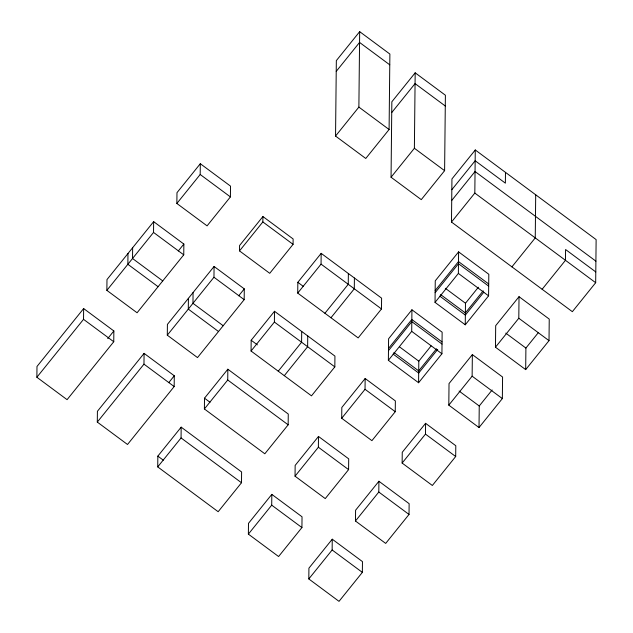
<?xml version="1.0" encoding="UTF-8"?>
<svg xmlns="http://www.w3.org/2000/svg" width="633" height="633" viewBox="0 0 633 633"><rect width="100%" height="100%" fill="white"/><g stroke="black" fill="none" stroke-linecap="round" stroke-linejoin="round"><path stroke-width="0.95" d="M36.872 377.26L36.983 366.483L83.643 308.556L113.861 330.964L113.75 341.741L67.082 399.668L36.872 377.26L83.532 319.333L83.643 308.556M97.3 422.084L97.411 411.3L144.079 353.372L174.289 375.78L174.178 386.557L127.518 444.493L97.3 422.084L143.968 364.149L144.079 353.372M106.866 290.365L106.977 279.588L153.645 221.653L183.863 244.061L183.744 254.838L137.084 312.773L106.866 290.365L153.534 232.43L153.645 221.653M127.977 253.516L127.866 264.293L158.084 286.702M132.645 247.725L132.534 258.501L162.744 280.91M157.728 466.901L157.846 456.124L181.173 427.156L241.608 471.973L241.489 482.75L218.163 511.717L157.728 466.901L181.062 437.933L181.173 427.156M167.294 335.181L167.413 324.405L214.073 266.469L244.291 288.877L244.18 299.654L197.512 357.59L167.294 335.181L213.962 277.246L214.073 266.469M176.86 203.462L176.979 192.685L200.313 163.718L230.523 186.126L230.412 196.903L207.078 225.87L176.86 203.462L200.194 174.494L200.313 163.718M188.412 298.333L188.294 309.11L218.512 331.518M193.073 292.541L192.962 303.318L223.18 325.726M204.396 408.965L204.506 398.189L227.84 369.221L288.268 414.037L288.157 424.814L264.823 453.782L204.396 408.965L227.73 379.998L227.84 369.221M239.519 250.905L239.575 245.517L262.909 216.549L293.126 238.958L293.071 244.346L269.737 273.314L239.519 250.905L262.853 221.938L262.909 216.549M248.373 534.125L248.492 523.349L271.818 494.381L302.036 516.789L301.925 527.566L278.591 556.534L248.373 534.125L271.707 505.158L271.818 494.381M251.064 351.03L251.174 340.253L274.508 311.286L334.936 356.102L334.825 366.879L311.491 395.847L251.064 351.03L274.39 322.062L274.508 311.286M295.041 476.19L295.152 465.413L318.486 436.446L348.704 458.854L348.585 469.631L325.259 498.598L295.041 476.19L318.375 447.222L318.486 436.446M297.724 293.095L297.834 282.318L321.168 253.35L381.604 298.167L381.485 308.951L358.159 337.911L297.724 293.095L321.058 264.127L321.168 253.35M301.696 331.455L301.585 342.231L278.251 371.199M307.741 335.933L307.63 346.71L284.296 375.678M308.809 578.942L308.92 568.165L332.254 539.197L362.464 561.606L362.353 572.382L339.019 601.35L308.809 578.942L332.143 549.974L332.254 539.197M335.545 136.063L336.337 60.618L359.671 31.65L389.881 54.058L389.097 129.504L365.763 158.472L335.545 136.063L358.879 107.096L359.671 31.65M341.709 418.255L341.82 407.478L365.154 378.51L395.364 400.918L395.253 411.695L371.919 440.663L341.709 418.255L365.035 389.287L365.154 378.51M348.364 273.519L348.253 284.296L324.919 313.264M354.409 278.006L354.298 288.783L330.964 317.75M355.469 521.006L355.588 510.23L378.914 481.262L409.132 503.67L409.021 514.447L385.687 543.415L355.469 521.006L378.803 492.039L378.914 481.262M388.369 360.319L388.599 338.766L411.933 309.798L442.143 332.206L441.921 353.768L418.587 382.736L388.369 360.319L411.703 331.36L411.933 309.798M391.052 177.232L391.843 101.786L415.177 72.819L445.395 95.227L444.603 170.673L421.269 199.64L391.052 177.232L414.386 148.264L415.177 72.819M402.137 463.071L402.248 452.294L425.582 423.327L455.8 445.735L455.689 456.52L432.355 485.479L402.137 463.071L425.471 434.103L425.582 423.327M418.587 382.736L418.809 361.174L431.089 345.927M435.037 302.392L435.259 280.83L458.593 251.871L488.811 274.279L488.581 295.833L465.255 324.8L435.037 302.392L458.371 273.424L458.593 251.871M448.805 405.144L449.026 383.582L472.36 354.615L502.578 377.023L502.349 398.584L479.015 427.552L448.805 405.144L472.131 376.176L472.36 354.615M451.487 222.048L451.938 178.933L475.272 149.966L596.128 239.606L595.677 282.714L572.351 311.681L451.487 222.048L474.821 193.081L475.272 149.966M465.255 324.8L465.477 303.239L478.374 287.232M479.015 427.552L479.244 405.99L492.134 389.983M495.465 347.208L495.694 325.655L519.028 296.687L549.238 319.095L549.017 340.649L525.683 369.617L495.465 347.208L518.799 318.241L519.028 296.687M505.482 172.374L505.371 183.159L475.154 160.75L451.827 189.71M525.683 369.617L525.904 348.063L538.192 332.816M535.7 194.782L535.249 237.897L511.915 266.865M107.721 338.584L113.861 330.964M178.3 250.961L183.863 244.061M336.226 71.394L359.56 42.427L389.77 64.835M168.766 382.641L174.289 375.78M238.728 295.777L244.291 288.877M391.732 112.563L415.066 83.596L445.284 106.004M451.709 200.495L475.043 171.527L595.906 261.16M388.496 348.466L411.83 319.499L442.04 341.907M435.164 290.531L458.49 261.564L488.708 283.972M388.472 350.627L411.806 321.659L442.024 344.067M435.14 292.691L458.474 263.724L488.684 286.132M436.517 348.767L418.714 370.875L393.916 352.486M483.185 290.84L465.374 312.939L440.584 294.559M437.72 349.4L418.69 373.035L393.125 354.069M483.77 292.232L465.35 315.099L439.785 296.133M542.133 289.273L565.467 260.305L565.578 249.529L595.795 271.937M358.879 107.096L389.097 129.504M414.386 148.264L444.603 170.673M474.821 193.081L595.677 282.714M458.371 273.424L488.581 295.833M518.799 318.241L549.017 340.649M445.331 288.3L465.477 303.239M505.767 333.124L525.904 348.063M200.194 174.494L230.412 196.903M321.058 264.127L381.485 308.951M411.703 331.36L441.921 353.768M472.131 376.176L502.349 398.584M262.853 221.938L293.071 244.346M399.447 346.813L418.809 361.174M459.099 391.052L479.244 405.99M297.834 282.318L303.278 286.353M153.534 232.43L183.744 254.838M213.962 277.246L244.18 299.654M274.39 322.062L334.825 366.879M365.035 389.287L395.253 411.695M425.471 434.103L455.689 456.52M251.174 340.253L257.386 344.866M227.73 379.998L288.157 424.814M318.375 447.222L348.585 469.631M378.803 492.039L409.021 514.447M204.506 398.189L209.998 402.264M83.532 319.333L113.75 341.741M143.968 364.149L174.178 386.557M181.062 437.933L241.489 482.75M271.707 505.158L301.925 527.566M332.143 549.974L362.353 572.382M157.846 456.124L163.338 460.191"/></g></svg>
